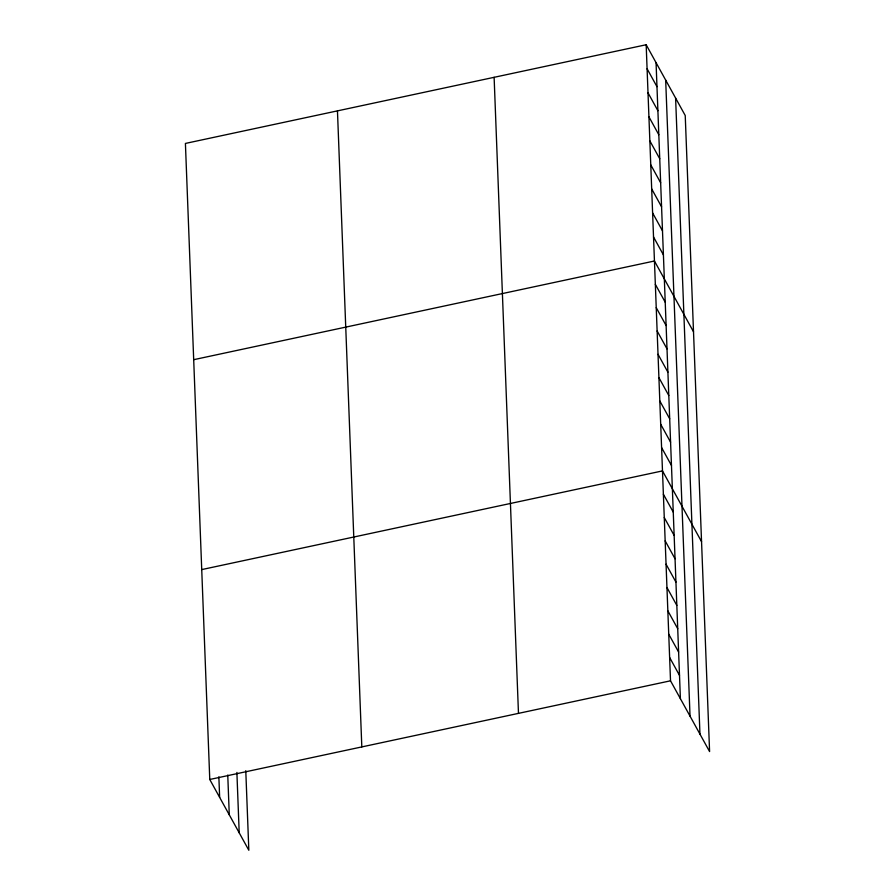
<?xml version="1.0" encoding="UTF-8"?>
<svg xmlns="http://www.w3.org/2000/svg" width="895" height="895" viewBox="0 0 895 895"><rect width="100%" height="100%" fill="white"/><g stroke="black" fill="none" stroke-linecap="round" stroke-linejoin="round"><path stroke-width="1.34" d="M646.168 44.75L670.523 680.804L709.59 751.565L685.234 115.522L646.168 44.75L185.41 143.435L209.766 779.478L248.832 850.25L245.778 770.684M193.689 359.689L654.446 261.004L693.513 331.776M201.722 569.589L662.49 470.904L701.557 541.676M209.766 779.478L670.523 680.804M647.096 68.781L656.975 86.681M648.014 92.811L657.892 110.711M648.931 116.831L658.809 134.742M649.848 140.862L659.738 158.762M650.777 164.893L660.655 182.793M651.694 188.923L661.573 206.823M652.612 212.954L662.49 230.854M653.529 236.974L663.408 254.885M655.341 284.33L665.231 302.23M656.236 307.656L666.115 325.556M657.131 330.971L667.01 348.871M658.026 354.297L667.905 372.197M658.91 377.612L668.8 395.523M659.805 400.938L669.695 418.838M660.7 424.264L670.579 442.164M661.595 447.578L671.474 465.478M663.385 494.23L673.264 512.13M664.269 517.545L674.159 535.445M665.164 540.871L675.043 558.771M666.059 564.197L675.938 582.097M666.954 587.512L676.833 605.412M667.849 610.837L677.728 628.737M668.733 634.163L678.623 652.063M669.628 657.478L679.506 675.378M675.602 98.07L699.957 734.124M665.679 80.091L690.034 716.145M656.057 62.65L680.401 698.704M494.118 77.317L518.473 713.371M337.46 110.868L361.815 746.922M236.884 772.441L239.2 832.809M227.755 775.048L229.277 814.83M218.861 776.804L219.644 797.389"/></g></svg>
